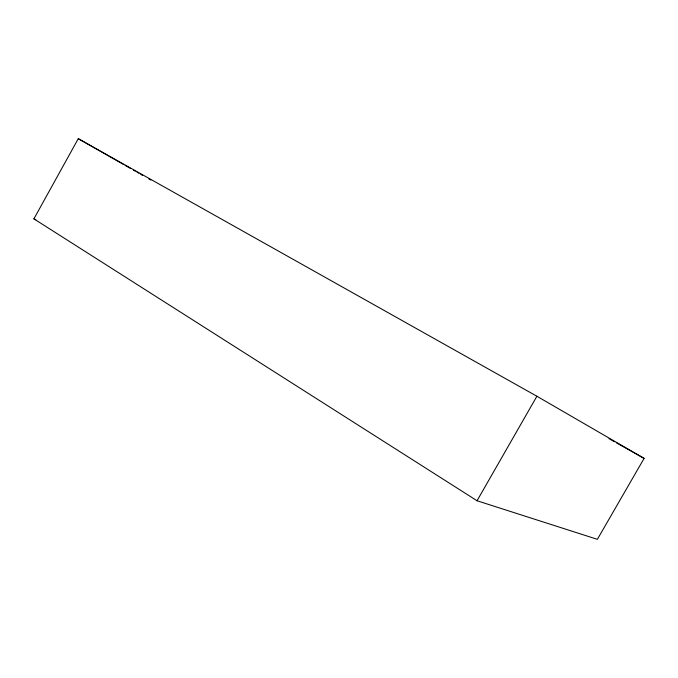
<?xml version="1.0" encoding="UTF-8"?>
<svg xmlns="http://www.w3.org/2000/svg" width="678" height="678" viewBox="0 0 678 678"><rect width="100%" height="100%" fill="white"/><g stroke="black" fill="none" stroke-linecap="round" stroke-linejoin="round"><path stroke-width="1.02" d="M33.9 218.85L78.284 138.668L536.9 396.249L644.1 458.387L597.369 539.332L477.041 500.754L33.9 218.85L35.815 219.74M477.041 500.754L536.9 396.249M609.022 438.649L614.565 441.768M616.404 442.81L644.1 458.387M78.284 138.668L123.26 164.339M125.099 165.39L130.6 168.534M133.354 170.11L135.193 171.153M137.032 172.204L138.863 173.246M140.702 174.297L142.533 175.348M148.965 179.017L150.796 180.06"/></g></svg>
